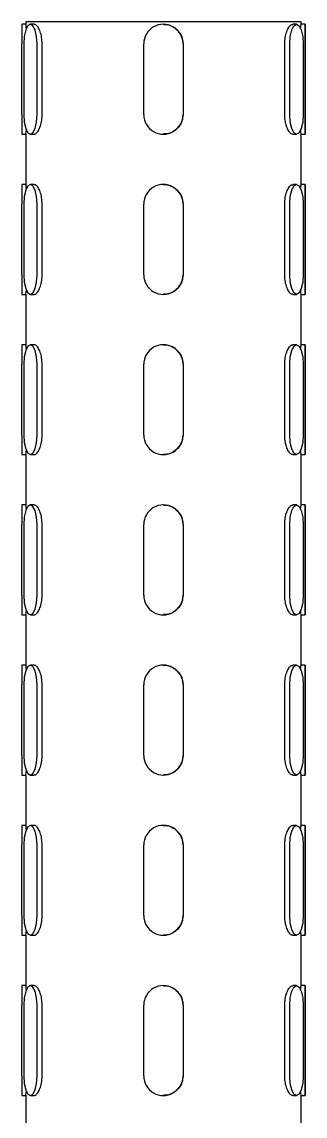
# Model space of a CAD drawing. Extents: x -1084 to 1049, y -151 to 450.
# Drawn here: x -988.76 to -976.76, y 28.92 to 75.35 of the extents above; entities that cross this region are included whole.
import ezdxf

# ---------------------------------------------------------------- set-up
doc = ezdxf.new("R2010")
doc.units = 0
doc.header["$LTSCALE"] = 23.1
doc.header["$MEASUREMENT"] = 0
doc.layers.get('0').update_dxf_attribs({"linetype": 'CONTINUOUS'})

msp = doc.modelspace()

# ---------------------------------------------------------------- linework, layer by layer
at = {"color": 7, "linetype": 'Continuous', "lineweight": 25}
for p, q in [((-988.59358, 75.25182), (-988.7617, 75.25182)), ((-988.59505, 75.35181), (-988.59505, 75.24109)), ((-976.92955, 75.35181), (-988.59505, 75.35181)), ((-988.24374, 75.25182), (-988.40178, 75.25182)), ((-982.76767, 75.25182), (-982.76782, 75.25182)), ((-977.1266, 75.25182), (-977.28453, 75.25182)), ((-976.7629, 75.25182), (-976.93103, 75.25182)), ((-976.92955, 75.2417), (-976.92955, 75.35181)), ((-988.76247, 71.41887), (-988.76247, 74.41857)), ((-988.68605, 74.41857), (-988.68605, 71.41887)), ((-988.11751, 71.41887), (-988.11751, 74.41857)), ((-987.90462, 71.41887), (-987.90462, 74.41857)), ((-983.60107, 71.41887), (-983.60107, 74.41857)), ((-981.93457, 74.41857), (-981.93457, 71.41887)), ((-981.93436, 74.41857), (-981.93436, 71.41887)), ((-977.62505, 71.41887), (-977.62505, 74.41857)), ((-977.41231, 71.41887), (-977.41231, 74.41857)), ((-976.84089, 74.41857), (-976.84089, 71.41887)), ((-976.76367, 71.41887), (-976.76367, 74.41857)), ((-976.76214, 74.41857), (-976.76214, 71.41887)), ((-988.7617, 70.58562), (-988.59358, 70.58562)), ((-988.59505, 70.59575), (-988.59505, 68.44177)), ((-988.40178, 70.58562), (-988.24374, 70.58562)), ((-982.76782, 70.58562), (-982.76767, 70.58562)), ((-977.28453, 70.58562), (-977.1266, 70.58562)), ((-976.93103, 70.58562), (-976.7629, 70.58562)), ((-976.92955, 68.44238), (-976.92955, 70.59636)), ((-988.59358, 68.4525), (-988.7617, 68.4525)), ((-988.24374, 68.4525), (-988.40178, 68.4525)), ((-982.76767, 68.4525), (-982.76782, 68.4525)), ((-977.1266, 68.4525), (-977.28453, 68.4525)), ((-976.7629, 68.4525), (-976.93103, 68.4525)), ((-988.76247, 64.61955), (-988.76247, 67.61925)), ((-988.68605, 67.61925), (-988.68605, 64.61955)), ((-988.11751, 64.61955), (-988.11751, 67.61925)), ((-987.90462, 64.61955), (-987.90462, 67.61925)), ((-983.60107, 64.61955), (-983.60107, 67.61925)), ((-981.93457, 67.61925), (-981.93457, 64.61955)), ((-981.93436, 67.61925), (-981.93436, 64.61955)), ((-977.62505, 64.61955), (-977.62505, 67.61925)), ((-977.41231, 64.61955), (-977.41231, 67.61925)), ((-976.84089, 67.61925), (-976.84089, 64.61955)), ((-976.76367, 64.61955), (-976.76367, 67.61925)), ((-976.76214, 67.61925), (-976.76214, 64.61955)), ((-988.7617, 63.7863), (-988.59358, 63.7863)), ((-988.59505, 63.79643), (-988.59505, 61.64245)), ((-988.40178, 63.7863), (-988.24374, 63.7863)), ((-982.76782, 63.7863), (-982.76767, 63.7863)), ((-977.28453, 63.7863), (-977.1266, 63.7863)), ((-976.93103, 63.7863), (-976.7629, 63.7863)), ((-976.92955, 61.64306), (-976.92955, 63.79704)), ((-988.59358, 61.65318), (-988.7617, 61.65318)), ((-988.24374, 61.65318), (-988.40178, 61.65318)), ((-982.76767, 61.65318), (-982.76782, 61.65318)), ((-977.1266, 61.65318), (-977.28453, 61.65318)), ((-976.7629, 61.65318), (-976.93103, 61.65318)), ((-988.76247, 57.82023), (-988.76247, 60.81993)), ((-988.68605, 60.81993), (-988.68605, 57.82023)), ((-988.11751, 57.82023), (-988.11751, 60.81993)), ((-987.90462, 57.82023), (-987.90462, 60.81993)), ((-983.60107, 57.82023), (-983.60107, 60.81993)), ((-981.93457, 60.81993), (-981.93457, 57.82023)), ((-981.93436, 60.81993), (-981.93436, 57.82023)), ((-977.62505, 57.82023), (-977.62505, 60.81993)), ((-977.41231, 57.82023), (-977.41231, 60.81993)), ((-976.84089, 60.81993), (-976.84089, 57.82023)), ((-976.76367, 57.82023), (-976.76367, 60.81993)), ((-976.76214, 60.81993), (-976.76214, 57.82023)), ((-988.7617, 56.98698), (-988.59358, 56.98698)), ((-988.59505, 56.99711), (-988.59505, 54.84313)), ((-988.40178, 56.98698), (-988.24374, 56.98698)), ((-982.76782, 56.98698), (-982.76767, 56.98698)), ((-977.28453, 56.98698), (-977.1266, 56.98698)), ((-976.93103, 56.98698), (-976.7629, 56.98698)), ((-976.92955, 54.84374), (-976.92955, 56.99772)), ((-988.59358, 54.85386), (-988.7617, 54.85386)), ((-988.24374, 54.85386), (-988.40178, 54.85386)), ((-982.76767, 54.85386), (-982.76782, 54.85386)), ((-977.1266, 54.85386), (-977.28453, 54.85386)), ((-976.7629, 54.85386), (-976.93103, 54.85386)), ((-988.76247, 51.02091), (-988.76247, 54.02061)), ((-988.68605, 54.02061), (-988.68605, 51.02091)), ((-988.11751, 51.02091), (-988.11751, 54.02061)), ((-987.90462, 51.02091), (-987.90462, 54.02061)), ((-983.60107, 51.02091), (-983.60107, 54.02061)), ((-981.93457, 54.02061), (-981.93457, 51.02091)), ((-981.93436, 54.02061), (-981.93436, 51.02091)), ((-977.62505, 51.02091), (-977.62505, 54.02061)), ((-977.41231, 51.02091), (-977.41231, 54.02061)), ((-976.84089, 54.02061), (-976.84089, 51.02091)), ((-976.76367, 51.02091), (-976.76367, 54.02061)), ((-976.76214, 54.02061), (-976.76214, 51.02091)), ((-988.7617, 50.18766), (-988.59358, 50.18766)), ((-988.59505, 50.19779), (-988.59505, 48.04381)), ((-988.40178, 50.18766), (-988.24374, 50.18766)), ((-982.76782, 50.18766), (-982.76767, 50.18766)), ((-977.28453, 50.18766), (-977.1266, 50.18766)), ((-976.93103, 50.18766), (-976.7629, 50.18766)), ((-976.92955, 48.04442), (-976.92955, 50.1984)), ((-988.59358, 48.05454), (-988.7617, 48.05454)), ((-988.24374, 48.05454), (-988.40178, 48.05454)), ((-982.76767, 48.05454), (-982.76782, 48.05454)), ((-977.1266, 48.05454), (-977.28453, 48.05454)), ((-976.7629, 48.05454), (-976.93103, 48.05454)), ((-988.76247, 44.22159), (-988.76247, 47.22129)), ((-988.68605, 47.22129), (-988.68605, 44.22159)), ((-988.11751, 44.22159), (-988.11751, 47.22129)), ((-987.90462, 44.22159), (-987.90462, 47.22129)), ((-983.60107, 44.22159), (-983.60107, 47.22129)), ((-981.93457, 47.22129), (-981.93457, 44.22159)), ((-981.93436, 47.22129), (-981.93436, 44.22159)), ((-977.62505, 44.22159), (-977.62505, 47.22129)), ((-977.41231, 44.22159), (-977.41231, 47.22129)), ((-976.84089, 47.22129), (-976.84089, 44.22159)), ((-976.76367, 44.22159), (-976.76367, 47.22129)), ((-976.76214, 47.22129), (-976.76214, 44.22159)), ((-988.7617, 43.38834), (-988.59358, 43.38834)), ((-988.59505, 43.39847), (-988.59505, 41.24449)), ((-988.40178, 43.38834), (-988.24374, 43.38834)), ((-982.76782, 43.38834), (-982.76767, 43.38834)), ((-977.28453, 43.38834), (-977.1266, 43.38834)), ((-976.93103, 43.38834), (-976.7629, 43.38834)), ((-976.92955, 41.2451), (-976.92955, 43.39908)), ((-988.59358, 41.25522), (-988.7617, 41.25522)), ((-988.24374, 41.25522), (-988.40178, 41.25522)), ((-982.76767, 41.25522), (-982.76782, 41.25522)), ((-977.1266, 41.25522), (-977.28453, 41.25522)), ((-976.7629, 41.25522), (-976.93103, 41.25522)), ((-988.76247, 37.42227), (-988.76247, 40.42197)), ((-988.68605, 40.42197), (-988.68605, 37.42227)), ((-988.11751, 37.42227), (-988.11751, 40.42197)), ((-987.90462, 37.42227), (-987.90462, 40.42197)), ((-983.60107, 37.42227), (-983.60107, 40.42197)), ((-981.93457, 40.42197), (-981.93457, 37.42227)), ((-981.93436, 40.42197), (-981.93436, 37.42227)), ((-977.62505, 37.42227), (-977.62505, 40.42197)), ((-977.41231, 37.42227), (-977.41231, 40.42197)), ((-976.84089, 40.42197), (-976.84089, 37.42227)), ((-976.76367, 37.42227), (-976.76367, 40.42197)), ((-976.76214, 40.42197), (-976.76214, 37.42227)), ((-988.7617, 36.58902), (-988.59358, 36.58902)), ((-988.59505, 36.59915), (-988.59505, 34.44517)), ((-988.40178, 36.58902), (-988.24374, 36.58902)), ((-982.76782, 36.58902), (-982.76767, 36.58902)), ((-977.28453, 36.58902), (-977.1266, 36.58902)), ((-976.93103, 36.58902), (-976.7629, 36.58902)), ((-976.92955, 34.44578), (-976.92955, 36.59976)), ((-988.59358, 34.4559), (-988.7617, 34.4559)), ((-988.24374, 34.4559), (-988.40178, 34.4559)), ((-982.76767, 34.4559), (-982.76782, 34.4559)), ((-977.1266, 34.4559), (-977.28453, 34.4559)), ((-976.7629, 34.4559), (-976.93103, 34.4559)), ((-988.76247, 30.62295), (-988.76247, 33.62265)), ((-988.68605, 33.62265), (-988.68605, 30.62295)), ((-988.11751, 30.62295), (-988.11751, 33.62265)), ((-987.90462, 30.62295), (-987.90462, 33.62265)), ((-983.60107, 30.62295), (-983.60107, 33.62265)), ((-981.93457, 33.62265), (-981.93457, 30.62295)), ((-981.93436, 33.62265), (-981.93436, 30.62295)), ((-977.62505, 30.62295), (-977.62505, 33.62265)), ((-977.41231, 30.62295), (-977.41231, 33.62265)), ((-976.84089, 33.62265), (-976.84089, 30.62295)), ((-976.76367, 30.62295), (-976.76367, 33.62265)), ((-976.76214, 33.62265), (-976.76214, 30.62295)), ((-988.7617, 29.7897), (-988.59358, 29.7897)), ((-988.59505, 29.79983), (-988.59505, 27.64585)), ((-988.40178, 29.7897), (-988.24374, 29.7897)), ((-982.76782, 29.7897), (-982.76767, 29.7897)), ((-977.28453, 29.7897), (-977.1266, 29.7897)), ((-976.93103, 29.7897), (-976.7629, 29.7897)), ((-976.92955, 27.64646), (-976.92955, 29.80044))]:
    msp.add_line(p, q, dxfattribs=at)
at = {"color": 7, "linetype": 'Continuous', "lineweight": 25, "flags": 128}
for points in [[(-988.11751, 74.41857), (-988.13915, 74.73745), (-988.20077, 75.00777), (-988.29299, 75.1884), (-988.40178, 75.25182), (-988.51056, 75.1884), (-988.60279, 75.00777), (-988.66441, 74.73745), (-988.68605, 74.41857)], [(-977.41231, 74.41857), (-977.39056, 74.73745), (-977.32863, 75.00777), (-977.23594, 75.1884), (-977.1266, 75.25182), (-977.01726, 75.1884), (-976.92457, 75.00777), (-976.86264, 74.73745), (-976.84089, 74.41857)], [(-976.76367, 74.41857), (-976.76361, 74.73745), (-976.76345, 75.00777), (-976.7632, 75.1884), (-976.7629, 75.25182), (-976.76261, 75.1884), (-976.76236, 75.00777), (-976.7622, 74.73745), (-976.76214, 74.41857)], [(-988.68605, 71.41887), (-988.66441, 71.1), (-988.60279, 70.82968), (-988.51056, 70.64905), (-988.40178, 70.58562), (-988.29299, 70.64905), (-988.20077, 70.82968), (-988.13915, 71.1), (-988.11751, 71.41887)], [(-976.84089, 71.41887), (-976.86264, 71.1), (-976.92457, 70.82968), (-977.01726, 70.64905), (-977.1266, 70.58562), (-977.23594, 70.64905), (-977.32863, 70.82968), (-977.39056, 71.1), (-977.41231, 71.41887)], [(-976.76214, 71.41887), (-976.7622, 71.1), (-976.76236, 70.82968), (-976.76261, 70.64905), (-976.7629, 70.58562), (-976.7632, 70.64905), (-976.76345, 70.82968), (-976.76361, 71.1), (-976.76367, 71.41887)], [(-988.11751, 67.61925), (-988.13915, 67.93813), (-988.20077, 68.20845), (-988.29299, 68.38908), (-988.40178, 68.4525), (-988.51056, 68.38908), (-988.60279, 68.20845), (-988.66441, 67.93813), (-988.68605, 67.61925)], [(-977.41231, 67.61925), (-977.39056, 67.93813), (-977.32863, 68.20845), (-977.23594, 68.38908), (-977.1266, 68.4525), (-977.01726, 68.38908), (-976.92457, 68.20845), (-976.86264, 67.93813), (-976.84089, 67.61925)], [(-976.76367, 67.61925), (-976.76361, 67.93813), (-976.76345, 68.20845), (-976.7632, 68.38908), (-976.7629, 68.4525), (-976.76261, 68.38908), (-976.76236, 68.20845), (-976.7622, 67.93813), (-976.76214, 67.61925)], [(-988.68605, 64.61955), (-988.66441, 64.30068), (-988.60279, 64.03036), (-988.51056, 63.84973), (-988.40178, 63.7863), (-988.29299, 63.84973), (-988.20077, 64.03036), (-988.13915, 64.30068), (-988.11751, 64.61955)], [(-976.84089, 64.61955), (-976.86264, 64.30068), (-976.92457, 64.03036), (-977.01726, 63.84973), (-977.1266, 63.7863), (-977.23594, 63.84973), (-977.32863, 64.03036), (-977.39056, 64.30068), (-977.41231, 64.61955)], [(-976.76214, 64.61955), (-976.7622, 64.30068), (-976.76236, 64.03036), (-976.76261, 63.84973), (-976.7629, 63.7863), (-976.7632, 63.84973), (-976.76345, 64.03036), (-976.76361, 64.30068), (-976.76367, 64.61955)], [(-988.11751, 60.81993), (-988.13915, 61.13881), (-988.20077, 61.40913), (-988.29299, 61.58976), (-988.40178, 61.65318), (-988.51056, 61.58976), (-988.60279, 61.40913), (-988.66441, 61.13881), (-988.68605, 60.81993)], [(-977.41231, 60.81993), (-977.39056, 61.13881), (-977.32863, 61.40913), (-977.23594, 61.58976), (-977.1266, 61.65318), (-977.01726, 61.58976), (-976.92457, 61.40913), (-976.86264, 61.13881), (-976.84089, 60.81993)], [(-976.76367, 60.81993), (-976.76361, 61.13881), (-976.76345, 61.40913), (-976.7632, 61.58976), (-976.7629, 61.65318), (-976.76261, 61.58976), (-976.76236, 61.40913), (-976.7622, 61.13881), (-976.76214, 60.81993)], [(-988.68605, 57.82023), (-988.66441, 57.50136), (-988.60279, 57.23104), (-988.51056, 57.05041), (-988.40178, 56.98698), (-988.29299, 57.05041), (-988.20077, 57.23104), (-988.13915, 57.50136), (-988.11751, 57.82023)], [(-976.84089, 57.82023), (-976.86264, 57.50136), (-976.92457, 57.23104), (-977.01726, 57.05041), (-977.1266, 56.98698), (-977.23594, 57.05041), (-977.32863, 57.23104), (-977.39056, 57.50136), (-977.41231, 57.82023)], [(-976.76214, 57.82023), (-976.7622, 57.50136), (-976.76236, 57.23104), (-976.76261, 57.05041), (-976.7629, 56.98698), (-976.7632, 57.05041), (-976.76345, 57.23104), (-976.76361, 57.50136), (-976.76367, 57.82023)], [(-988.11751, 54.02061), (-988.13915, 54.33949), (-988.20077, 54.60981), (-988.29299, 54.79044), (-988.40178, 54.85386), (-988.51056, 54.79044), (-988.60279, 54.60981), (-988.66441, 54.33949), (-988.68605, 54.02061)], [(-977.41231, 54.02061), (-977.39056, 54.33949), (-977.32863, 54.60981), (-977.23594, 54.79044), (-977.1266, 54.85386), (-977.01726, 54.79044), (-976.92457, 54.60981), (-976.86264, 54.33949), (-976.84089, 54.02061)], [(-976.76367, 54.02061), (-976.76361, 54.33949), (-976.76345, 54.60981), (-976.7632, 54.79044), (-976.7629, 54.85386), (-976.76261, 54.79044), (-976.76236, 54.60981), (-976.7622, 54.33949), (-976.76214, 54.02061)], [(-988.68605, 51.02091), (-988.66441, 50.70204), (-988.60279, 50.43172), (-988.51056, 50.25109), (-988.40178, 50.18766), (-988.29299, 50.25109), (-988.20077, 50.43172), (-988.13915, 50.70204), (-988.11751, 51.02091)], [(-976.84089, 51.02091), (-976.86264, 50.70204), (-976.92457, 50.43172), (-977.01726, 50.25109), (-977.1266, 50.18766), (-977.23594, 50.25109), (-977.32863, 50.43172), (-977.39056, 50.70204), (-977.41231, 51.02091)], [(-976.76214, 51.02091), (-976.7622, 50.70204), (-976.76236, 50.43172), (-976.76261, 50.25109), (-976.7629, 50.18766), (-976.7632, 50.25109), (-976.76345, 50.43172), (-976.76361, 50.70204), (-976.76367, 51.02091)], [(-988.11751, 47.22129), (-988.13915, 47.54017), (-988.20077, 47.81049), (-988.29299, 47.99112), (-988.40178, 48.05454), (-988.51056, 47.99112), (-988.60279, 47.81049), (-988.66441, 47.54017), (-988.68605, 47.22129)], [(-977.41231, 47.22129), (-977.39056, 47.54017), (-977.32863, 47.81049), (-977.23594, 47.99112), (-977.1266, 48.05454), (-977.01726, 47.99112), (-976.92457, 47.81049), (-976.86264, 47.54017), (-976.84089, 47.22129)], [(-976.76367, 47.22129), (-976.76361, 47.54017), (-976.76345, 47.81049), (-976.7632, 47.99112), (-976.7629, 48.05454), (-976.76261, 47.99112), (-976.76236, 47.81049), (-976.7622, 47.54017), (-976.76214, 47.22129)], [(-988.68605, 44.22159), (-988.66441, 43.90272), (-988.60279, 43.6324), (-988.51056, 43.45177), (-988.40178, 43.38834), (-988.29299, 43.45177), (-988.20077, 43.6324), (-988.13915, 43.90272), (-988.11751, 44.22159)], [(-976.84089, 44.22159), (-976.86264, 43.90272), (-976.92457, 43.6324), (-977.01726, 43.45177), (-977.1266, 43.38834), (-977.23594, 43.45177), (-977.32863, 43.6324), (-977.39056, 43.90272), (-977.41231, 44.22159)], [(-976.76214, 44.22159), (-976.7622, 43.90272), (-976.76236, 43.6324), (-976.76261, 43.45177), (-976.7629, 43.38834), (-976.7632, 43.45177), (-976.76345, 43.6324), (-976.76361, 43.90272), (-976.76367, 44.22159)], [(-988.11751, 40.42197), (-988.13915, 40.74085), (-988.20077, 41.01117), (-988.29299, 41.1918), (-988.40178, 41.25522), (-988.51056, 41.1918), (-988.60279, 41.01117), (-988.66441, 40.74085), (-988.68605, 40.42197)], [(-977.41231, 40.42197), (-977.39056, 40.74085), (-977.32863, 41.01117), (-977.23594, 41.1918), (-977.1266, 41.25522), (-977.01726, 41.1918), (-976.92457, 41.01117), (-976.86264, 40.74085), (-976.84089, 40.42197)], [(-976.76367, 40.42197), (-976.76361, 40.74085), (-976.76345, 41.01117), (-976.7632, 41.1918), (-976.7629, 41.25522), (-976.76261, 41.1918), (-976.76236, 41.01117), (-976.7622, 40.74085), (-976.76214, 40.42197)], [(-988.68605, 37.42227), (-988.66441, 37.1034), (-988.60279, 36.83308), (-988.51056, 36.65245), (-988.40178, 36.58902), (-988.29299, 36.65245), (-988.20077, 36.83308), (-988.13915, 37.1034), (-988.11751, 37.42227)], [(-976.84089, 37.42227), (-976.86264, 37.1034), (-976.92457, 36.83308), (-977.01726, 36.65245), (-977.1266, 36.58902), (-977.23594, 36.65245), (-977.32863, 36.83308), (-977.39056, 37.1034), (-977.41231, 37.42227)], [(-976.76214, 37.42227), (-976.7622, 37.1034), (-976.76236, 36.83308), (-976.76261, 36.65245), (-976.7629, 36.58902), (-976.7632, 36.65245), (-976.76345, 36.83308), (-976.76361, 37.1034), (-976.76367, 37.42227)], [(-988.11751, 33.62265), (-988.13915, 33.94153), (-988.20077, 34.21185), (-988.29299, 34.39248), (-988.40178, 34.4559), (-988.51056, 34.39248), (-988.60279, 34.21185), (-988.66441, 33.94153), (-988.68605, 33.62265)], [(-977.41231, 33.62265), (-977.39056, 33.94153), (-977.32863, 34.21185), (-977.23594, 34.39248), (-977.1266, 34.4559), (-977.01726, 34.39248), (-976.92457, 34.21185), (-976.86264, 33.94153), (-976.84089, 33.62265)], [(-976.76367, 33.62265), (-976.76361, 33.94153), (-976.76345, 34.21185), (-976.7632, 34.39248), (-976.7629, 34.4559), (-976.76261, 34.39248), (-976.76236, 34.21185), (-976.7622, 33.94153), (-976.76214, 33.62265)], [(-988.68605, 30.62295), (-988.66441, 30.30408), (-988.60279, 30.03376), (-988.51056, 29.85313), (-988.40178, 29.7897), (-988.29299, 29.85313), (-988.20077, 30.03376), (-988.13915, 30.30408), (-988.11751, 30.62295)], [(-976.84089, 30.62295), (-976.86264, 30.30408), (-976.92457, 30.03376), (-977.01726, 29.85313), (-977.1266, 29.7897), (-977.23594, 29.85313), (-977.32863, 30.03376), (-977.39056, 30.30408), (-977.41231, 30.62295)], [(-976.76214, 30.62295), (-976.7622, 30.30408), (-976.76236, 30.03376), (-976.76261, 29.85313), (-976.7629, 29.7897), (-976.7632, 29.85313), (-976.76345, 30.03376), (-976.76361, 30.30408), (-976.76367, 30.62295)]]:
    msp.add_lwpolyline(points, dxfattribs=at)
at = {"color": 7, "linetype": 'Continuous', "lineweight": 25}
for centre, radius, start, end in [((-762.3453, 74.62689), 226.41726, 179.8418569, 180.0527143), ((-982.76782, 74.41857), 0.83325, 359.99998, 180.00002), ((-762.3453, 71.21056), 226.41726, 179.9472857, 180.1581431), ((-982.76782, 71.41887), 0.83325, 179.99998, 0.00002), ((-762.3453, 67.82757), 226.41726, 179.8418569, 180.0527143), ((-982.76782, 67.61925), 0.83325, 359.99998, 180.00002), ((-762.3453, 64.41124), 226.41726, 179.9472857, 180.1581431), ((-982.76782, 64.61955), 0.83325, 179.99998, 0.00002), ((-762.3453, 61.02825), 226.41726, 179.8418569, 180.0527143), ((-982.76782, 60.81993), 0.83325, 359.99998, 180.00002), ((-762.3453, 57.61192), 226.41726, 179.9472857, 180.1581431), ((-982.76782, 57.82023), 0.83325, 179.99998, 0.00002), ((-762.3453, 54.22893), 226.41726, 179.8418569, 180.0527143), ((-982.76782, 54.02061), 0.83325, 359.99998, 180.00002), ((-762.3453, 50.8126), 226.41726, 179.9472857, 180.1581431), ((-982.76782, 51.02091), 0.83325, 179.99998, 0.00002), ((-762.3453, 47.42961), 226.41726, 179.8418569, 180.0527143), ((-982.76782, 47.22129), 0.83325, 359.99998, 180.00002), ((-762.3453, 44.01328), 226.41726, 179.9472857, 180.1581431), ((-982.76782, 44.22159), 0.83325, 179.99998, 0.00002), ((-762.3453, 40.63029), 226.41726, 179.8418569, 180.0527143), ((-982.76782, 40.42197), 0.83325, 359.99998, 180.00002), ((-762.3453, 37.21396), 226.41726, 179.9472857, 180.1581431), ((-982.76782, 37.42227), 0.83325, 179.99998, 0.00002), ((-762.3453, 33.83097), 226.41726, 179.8418569, 180.0527143), ((-982.76782, 33.62265), 0.83325, 359.99998, 180.00002), ((-762.3453, 30.41464), 226.41726, 179.9472857, 180.1581431), ((-982.76782, 30.62295), 0.83325, 179.99998, 0.00002)]:
    msp.add_arc(centre, radius, start, end, dxfattribs=at)
for points, knots in [([(-988.57236, 75.06453), (-988.57441, 75.08465), (-988.58307, 75.16958), (-988.59364, 75.23925), (-988.59356, 75.24057), (-988.59354, 75.24109)], [0, 0, 0, 0, 0.15883228, 0.67025206, 1, 1, 1, 1]), ([(-987.90462, 74.41857), (-987.909, 74.51169), (-987.91775, 74.69789), (-987.98394, 74.94696), (-988.07487, 75.13414), (-988.16884, 75.24148), (-988.2225, 75.24144), (-988.24395, 75.24143)], [0, 0, 0, 0, 0.21324843, 0.42644388, 0.64101168, 0.85649491, 1, 1, 1, 1]), ([(-982.76707, 75.24143), (-982.73642, 75.24431), (-982.61339, 75.25587), (-982.40171, 75.18052), (-982.16999, 75.02286), (-982.00481, 74.79051), (-981.93995, 74.57613), (-981.9355, 74.45055), (-981.93436, 74.41857)], [0, 0, 0, 0, 0.07049632, 0.28294968, 0.49615414, 0.71125472, 0.92647591, 1, 1, 1, 1]), ([(-977.62505, 74.41857), (-977.62066, 74.51169), (-977.61188, 74.69789), (-977.54546, 74.94696), (-977.45418, 75.13414), (-977.35981, 75.24148), (-977.30588, 75.24144), (-977.28433, 75.24143)], [0, 0, 0, 0, 0.21324843, 0.42644388, 0.64101168, 0.85649491, 1, 1, 1, 1]), ([(-976.95355, 75.06109), (-976.95133, 75.08244), (-976.94238, 75.16872), (-976.93123, 75.2402), (-976.93105, 75.24127), (-976.93098, 75.2417)], [0, 0, 0, 0, 0.16347976, 0.66051746, 1, 1, 1, 1]), ([(-988.24354, 70.59602), (-988.23347, 70.59314), (-988.19303, 70.58158), (-988.11071, 70.65693), (-988.01362, 70.81459), (-987.93816, 71.04694), (-987.90728, 71.26132), (-987.90516, 71.3869), (-987.90462, 71.41887)], [0, 0, 0, 0, 0.07049632, 0.28294968, 0.49615414, 0.71125472, 0.92647591, 1, 1, 1, 1]), ([(-981.93436, 71.41887), (-981.94348, 71.32576), (-981.96172, 71.13956), (-982.10371, 70.89049), (-982.31367, 70.70331), (-982.54817, 70.59597), (-982.70541, 70.59601), (-982.76826, 70.59602)], [0, 0, 0, 0, 0.21324843, 0.42644388, 0.64101168, 0.85649491, 1, 1, 1, 1]), ([(-977.28473, 70.59602), (-977.29486, 70.59314), (-977.33551, 70.58158), (-977.41819, 70.65693), (-977.51567, 70.81459), (-977.5914, 71.04694), (-977.62238, 71.26132), (-977.62451, 71.3869), (-977.62505, 71.41887)], [0, 0, 0, 0, 0.07049632, 0.28294968, 0.49615414, 0.71125472, 0.92647591, 1, 1, 1, 1]), ([(-988.59362, 70.59575), (-988.59402, 70.59314), (-988.59571, 70.58225), (-988.58704, 70.63997), (-988.57665, 70.73313), (-988.57256, 70.76974)], [0, 0, 0, 0, 0.1603024, 0.66995178, 1, 1, 1, 1]), ([(-976.93107, 70.59636), (-976.93066, 70.59334), (-976.9291, 70.58176), (-976.93826, 70.64057), (-976.94902, 70.735), (-976.95332, 70.77278)], [0, 0, 0, 0, 0.17491157, 0.66996144, 1, 1, 1, 1]), ([(-988.57236, 68.26521), (-988.57441, 68.28533), (-988.58307, 68.37026), (-988.59364, 68.43993), (-988.59356, 68.44125), (-988.59354, 68.44177)], [0, 0, 0, 0, 0.15883228, 0.67025206, 1, 1, 1, 1]), ([(-987.90462, 67.61925), (-987.909, 67.71237), (-987.91775, 67.89857), (-987.98394, 68.14764), (-988.07487, 68.33482), (-988.16884, 68.44216), (-988.2225, 68.44212), (-988.24395, 68.44211)], [0, 0, 0, 0, 0.21324843, 0.42644388, 0.64101168, 0.85649491, 1, 1, 1, 1]), ([(-982.76707, 68.44211), (-982.73642, 68.44499), (-982.61339, 68.45655), (-982.40171, 68.3812), (-982.16999, 68.22354), (-982.00481, 67.99119), (-981.93995, 67.77681), (-981.9355, 67.65123), (-981.93436, 67.61925)], [0, 0, 0, 0, 0.07049632, 0.28294968, 0.49615414, 0.71125472, 0.92647591, 1, 1, 1, 1]), ([(-977.62505, 67.61925), (-977.62066, 67.71237), (-977.61188, 67.89857), (-977.54546, 68.14764), (-977.45418, 68.33482), (-977.35981, 68.44216), (-977.30588, 68.44212), (-977.28433, 68.44211)], [0, 0, 0, 0, 0.21324843, 0.42644388, 0.64101168, 0.85649491, 1, 1, 1, 1]), ([(-976.95355, 68.26177), (-976.95133, 68.28312), (-976.94238, 68.3694), (-976.93123, 68.44088), (-976.93105, 68.44195), (-976.93098, 68.44238)], [0, 0, 0, 0, 0.16347976, 0.66051746, 1, 1, 1, 1]), ([(-988.24354, 63.7967), (-988.23347, 63.79382), (-988.19303, 63.78226), (-988.11071, 63.85761), (-988.01362, 64.01527), (-987.93816, 64.24762), (-987.90728, 64.462), (-987.90516, 64.58758), (-987.90462, 64.61955)], [0, 0, 0, 0, 0.07049632, 0.28294968, 0.49615414, 0.71125472, 0.92647591, 1, 1, 1, 1]), ([(-981.93436, 64.61955), (-981.94348, 64.52644), (-981.96172, 64.34024), (-982.10371, 64.09117), (-982.31367, 63.90399), (-982.54817, 63.79665), (-982.70541, 63.79669), (-982.76826, 63.7967)], [0, 0, 0, 0, 0.21324843, 0.42644388, 0.64101168, 0.85649491, 1, 1, 1, 1]), ([(-977.28473, 63.7967), (-977.29486, 63.79382), (-977.33551, 63.78226), (-977.41819, 63.85761), (-977.51567, 64.01527), (-977.5914, 64.24762), (-977.62238, 64.462), (-977.62451, 64.58758), (-977.62505, 64.61955)], [0, 0, 0, 0, 0.07049632, 0.28294968, 0.49615414, 0.71125472, 0.92647591, 1, 1, 1, 1]), ([(-988.59362, 63.79643), (-988.59402, 63.79382), (-988.59571, 63.78293), (-988.58704, 63.84065), (-988.57665, 63.93381), (-988.57256, 63.97042)], [0, 0, 0, 0, 0.1603024, 0.66995178, 1, 1, 1, 1]), ([(-976.93107, 63.79704), (-976.93066, 63.79402), (-976.9291, 63.78244), (-976.93826, 63.84125), (-976.94902, 63.93568), (-976.95332, 63.97346)], [0, 0, 0, 0, 0.17491157, 0.66996144, 1, 1, 1, 1]), ([(-988.57236, 61.46589), (-988.57441, 61.48601), (-988.58307, 61.57094), (-988.59364, 61.64061), (-988.59356, 61.64193), (-988.59354, 61.64245)], [0, 0, 0, 0, 0.15883228, 0.67025206, 1, 1, 1, 1]), ([(-987.90462, 60.81993), (-987.909, 60.91305), (-987.91775, 61.09925), (-987.98394, 61.34832), (-988.07487, 61.5355), (-988.16884, 61.64284), (-988.2225, 61.6428), (-988.24395, 61.64279)], [0, 0, 0, 0, 0.21324843, 0.42644388, 0.64101168, 0.85649491, 1, 1, 1, 1]), ([(-982.76707, 61.64279), (-982.73642, 61.64567), (-982.61339, 61.65723), (-982.40171, 61.58188), (-982.16999, 61.42422), (-982.00481, 61.19187), (-981.93995, 60.97749), (-981.9355, 60.85191), (-981.93436, 60.81993)], [0, 0, 0, 0, 0.07049632, 0.28294968, 0.49615414, 0.71125472, 0.92647591, 1, 1, 1, 1]), ([(-977.62505, 60.81993), (-977.62066, 60.91305), (-977.61188, 61.09925), (-977.54546, 61.34832), (-977.45418, 61.5355), (-977.35981, 61.64284), (-977.30588, 61.6428), (-977.28433, 61.64279)], [0, 0, 0, 0, 0.21324843, 0.42644388, 0.64101168, 0.85649491, 1, 1, 1, 1]), ([(-976.95355, 61.46245), (-976.95133, 61.4838), (-976.94238, 61.57008), (-976.93123, 61.64156), (-976.93105, 61.64263), (-976.93098, 61.64306)], [0, 0, 0, 0, 0.16347976, 0.66051746, 1, 1, 1, 1]), ([(-988.24354, 56.99738), (-988.23347, 56.9945), (-988.19303, 56.98294), (-988.11071, 57.05829), (-988.01362, 57.21595), (-987.93816, 57.4483), (-987.90728, 57.66268), (-987.90516, 57.78826), (-987.90462, 57.82023)], [0, 0, 0, 0, 0.07049632, 0.28294968, 0.49615414, 0.71125472, 0.92647591, 1, 1, 1, 1]), ([(-981.93436, 57.82023), (-981.94348, 57.72712), (-981.96172, 57.54092), (-982.10371, 57.29185), (-982.31367, 57.10467), (-982.54817, 56.99733), (-982.70541, 56.99737), (-982.76826, 56.99738)], [0, 0, 0, 0, 0.21324843, 0.42644388, 0.64101168, 0.85649491, 1, 1, 1, 1]), ([(-977.28473, 56.99738), (-977.29486, 56.9945), (-977.33551, 56.98294), (-977.41819, 57.05829), (-977.51567, 57.21595), (-977.5914, 57.4483), (-977.62238, 57.66268), (-977.62451, 57.78826), (-977.62505, 57.82023)], [0, 0, 0, 0, 0.07049632, 0.28294968, 0.49615414, 0.71125472, 0.92647591, 1, 1, 1, 1]), ([(-988.59362, 56.99711), (-988.59402, 56.9945), (-988.59571, 56.98361), (-988.58704, 57.04133), (-988.57665, 57.13449), (-988.57256, 57.1711)], [0, 0, 0, 0, 0.160302404, 0.669951779, 1, 1, 1, 1]), ([(-976.93107, 56.99772), (-976.93066, 56.9947), (-976.9291, 56.98312), (-976.93826, 57.04193), (-976.94902, 57.13636), (-976.95332, 57.17414)], [0, 0, 0, 0, 0.17491157, 0.669961442, 1, 1, 1, 1]), ([(-988.57236, 54.66657), (-988.57441, 54.68669), (-988.58307, 54.77162), (-988.59364, 54.84129), (-988.59356, 54.84261), (-988.59354, 54.84313)], [0, 0, 0, 0, 0.15883228, 0.67025206, 1, 1, 1, 1]), ([(-987.90462, 54.02061), (-987.909, 54.11373), (-987.91775, 54.29993), (-987.98394, 54.549), (-988.07487, 54.73618), (-988.16884, 54.84352), (-988.2225, 54.84348), (-988.24395, 54.84347)], [0, 0, 0, 0, 0.21324843, 0.42644388, 0.64101168, 0.85649491, 1, 1, 1, 1]), ([(-982.76707, 54.84347), (-982.73642, 54.84635), (-982.61339, 54.85791), (-982.40171, 54.78256), (-982.16999, 54.6249), (-982.00481, 54.39255), (-981.93995, 54.17817), (-981.9355, 54.05259), (-981.93436, 54.02061)], [0, 0, 0, 0, 0.07049632, 0.28294968, 0.49615414, 0.71125472, 0.92647591, 1, 1, 1, 1]), ([(-977.62505, 54.02061), (-977.62066, 54.11373), (-977.61188, 54.29993), (-977.54546, 54.549), (-977.45418, 54.73618), (-977.35981, 54.84352), (-977.30588, 54.84348), (-977.28433, 54.84347)], [0, 0, 0, 0, 0.21324843, 0.42644388, 0.64101168, 0.85649491, 1, 1, 1, 1]), ([(-976.95355, 54.66313), (-976.95133, 54.68448), (-976.94238, 54.77076), (-976.93123, 54.84224), (-976.93105, 54.84331), (-976.93098, 54.84374)], [0, 0, 0, 0, 0.163479761, 0.660517456, 1, 1, 1, 1]), ([(-988.24354, 50.19806), (-988.23347, 50.19518), (-988.19303, 50.18362), (-988.11071, 50.25897), (-988.01362, 50.41663), (-987.93816, 50.64898), (-987.90728, 50.86336), (-987.90516, 50.98894), (-987.90462, 51.02091)], [0, 0, 0, 0, 0.07049632, 0.28294968, 0.49615414, 0.71125472, 0.92647591, 1, 1, 1, 1]), ([(-981.93436, 51.02091), (-981.94348, 50.9278), (-981.96172, 50.7416), (-982.10371, 50.49253), (-982.31367, 50.30535), (-982.54817, 50.19801), (-982.70541, 50.19805), (-982.76826, 50.19806)], [0, 0, 0, 0, 0.21324843, 0.42644388, 0.64101168, 0.85649491, 1, 1, 1, 1]), ([(-977.28473, 50.19806), (-977.29486, 50.19518), (-977.33551, 50.18362), (-977.41819, 50.25897), (-977.51567, 50.41663), (-977.5914, 50.64898), (-977.62238, 50.86336), (-977.62451, 50.98894), (-977.62505, 51.02091)], [0, 0, 0, 0, 0.07049632, 0.28294968, 0.49615414, 0.71125472, 0.92647591, 1, 1, 1, 1]), ([(-988.59362, 50.19779), (-988.59402, 50.19518), (-988.59571, 50.18429), (-988.58704, 50.24201), (-988.57665, 50.33517), (-988.57256, 50.37178)], [0, 0, 0, 0, 0.1603024, 0.66995178, 1, 1, 1, 1]), ([(-976.93107, 50.1984), (-976.93066, 50.19538), (-976.9291, 50.1838), (-976.93826, 50.24261), (-976.94902, 50.33704), (-976.95332, 50.37482)], [0, 0, 0, 0, 0.17491157, 0.66996144, 1, 1, 1, 1]), ([(-988.57236, 47.86725), (-988.57441, 47.88737), (-988.58307, 47.9723), (-988.59364, 48.04197), (-988.59356, 48.04329), (-988.59354, 48.04381)], [0, 0, 0, 0, 0.15883228, 0.67025206, 1, 1, 1, 1]), ([(-987.90462, 47.22129), (-987.909, 47.31441), (-987.91775, 47.50061), (-987.98394, 47.74968), (-988.07487, 47.93686), (-988.16884, 48.0442), (-988.2225, 48.04416), (-988.24395, 48.04415)], [0, 0, 0, 0, 0.21324843, 0.42644388, 0.64101168, 0.85649491, 1, 1, 1, 1]), ([(-982.76707, 48.04415), (-982.73642, 48.04703), (-982.61339, 48.05859), (-982.40171, 47.98324), (-982.16999, 47.82558), (-982.00481, 47.59323), (-981.93995, 47.37885), (-981.9355, 47.25327), (-981.93436, 47.22129)], [0, 0, 0, 0, 0.07049632, 0.28294968, 0.49615414, 0.71125472, 0.92647591, 1, 1, 1, 1]), ([(-977.62505, 47.22129), (-977.62066, 47.31441), (-977.61188, 47.50061), (-977.54546, 47.74968), (-977.45418, 47.93686), (-977.35981, 48.0442), (-977.30588, 48.04416), (-977.28433, 48.04415)], [0, 0, 0, 0, 0.21324843, 0.42644388, 0.64101168, 0.85649491, 1, 1, 1, 1]), ([(-976.95355, 47.86381), (-976.95133, 47.88516), (-976.94238, 47.97144), (-976.93123, 48.04292), (-976.93105, 48.04399), (-976.93098, 48.04442)], [0, 0, 0, 0, 0.163479761, 0.660517456, 1, 1, 1, 1]), ([(-988.24354, 43.39874), (-988.23347, 43.39586), (-988.19303, 43.3843), (-988.11071, 43.45965), (-988.01362, 43.61731), (-987.93816, 43.84966), (-987.90728, 44.06404), (-987.90516, 44.18962), (-987.90462, 44.22159)], [0, 0, 0, 0, 0.07049632, 0.28294968, 0.49615414, 0.71125472, 0.92647591, 1, 1, 1, 1]), ([(-981.93436, 44.22159), (-981.94348, 44.12848), (-981.96172, 43.94228), (-982.10371, 43.69321), (-982.31367, 43.50603), (-982.54817, 43.39869), (-982.70541, 43.39873), (-982.76826, 43.39874)], [0, 0, 0, 0, 0.21324843, 0.42644388, 0.64101168, 0.85649491, 1, 1, 1, 1]), ([(-977.28473, 43.39874), (-977.29486, 43.39586), (-977.33551, 43.3843), (-977.41819, 43.45965), (-977.51567, 43.61731), (-977.5914, 43.84966), (-977.62238, 44.06404), (-977.62451, 44.18962), (-977.62505, 44.22159)], [0, 0, 0, 0, 0.07049632, 0.28294968, 0.49615414, 0.71125472, 0.92647591, 1, 1, 1, 1]), ([(-988.59362, 43.39847), (-988.59402, 43.39586), (-988.59571, 43.38497), (-988.58704, 43.44269), (-988.57665, 43.53585), (-988.57256, 43.57246)], [0, 0, 0, 0, 0.1603024, 0.66995178, 1, 1, 1, 1]), ([(-976.93107, 43.39908), (-976.93066, 43.39606), (-976.9291, 43.38448), (-976.93826, 43.44329), (-976.94902, 43.53772), (-976.95332, 43.5755)], [0, 0, 0, 0, 0.17491157, 0.66996144, 1, 1, 1, 1]), ([(-988.57236, 41.06793), (-988.57441, 41.08805), (-988.58307, 41.17298), (-988.59364, 41.24265), (-988.59356, 41.24397), (-988.59354, 41.24449)], [0, 0, 0, 0, 0.15883228, 0.67025206, 1, 1, 1, 1]), ([(-987.90462, 40.42197), (-987.909, 40.51509), (-987.91775, 40.70129), (-987.98394, 40.95036), (-988.07487, 41.13754), (-988.16884, 41.24488), (-988.2225, 41.24484), (-988.24395, 41.24483)], [0, 0, 0, 0, 0.21324843, 0.42644388, 0.64101168, 0.85649491, 1, 1, 1, 1]), ([(-982.76707, 41.24483), (-982.73642, 41.24771), (-982.61339, 41.25927), (-982.40171, 41.18392), (-982.16999, 41.02626), (-982.00481, 40.79391), (-981.93995, 40.57953), (-981.9355, 40.45395), (-981.93436, 40.42197)], [0, 0, 0, 0, 0.07049632, 0.28294968, 0.49615414, 0.71125472, 0.92647591, 1, 1, 1, 1]), ([(-977.62505, 40.42197), (-977.62066, 40.51509), (-977.61188, 40.70129), (-977.54546, 40.95036), (-977.45418, 41.13754), (-977.35981, 41.24488), (-977.30588, 41.24484), (-977.28433, 41.24483)], [0, 0, 0, 0, 0.21324843, 0.42644388, 0.64101168, 0.85649491, 1, 1, 1, 1]), ([(-976.95355, 41.06449), (-976.95133, 41.08584), (-976.94238, 41.17212), (-976.93123, 41.2436), (-976.93105, 41.24467), (-976.93098, 41.2451)], [0, 0, 0, 0, 0.163479761, 0.660517456, 1, 1, 1, 1]), ([(-988.24354, 36.59942), (-988.23347, 36.59654), (-988.19303, 36.58498), (-988.11071, 36.66033), (-988.01362, 36.81799), (-987.93816, 37.05034), (-987.90728, 37.26472), (-987.90516, 37.3903), (-987.90462, 37.42227)], [0, 0, 0, 0, 0.07049632, 0.28294968, 0.49615414, 0.71125472, 0.92647591, 1, 1, 1, 1]), ([(-981.93436, 37.42227), (-981.94348, 37.32916), (-981.96172, 37.14296), (-982.10371, 36.89389), (-982.31367, 36.70671), (-982.54817, 36.59937), (-982.70541, 36.59941), (-982.76826, 36.59942)], [0, 0, 0, 0, 0.21324843, 0.42644388, 0.64101168, 0.85649491, 1, 1, 1, 1]), ([(-977.28473, 36.59942), (-977.29486, 36.59654), (-977.33551, 36.58498), (-977.41819, 36.66033), (-977.51567, 36.81799), (-977.5914, 37.05034), (-977.62238, 37.26472), (-977.62451, 37.3903), (-977.62505, 37.42227)], [0, 0, 0, 0, 0.07049632, 0.28294968, 0.49615414, 0.71125472, 0.92647591, 1, 1, 1, 1]), ([(-988.59362, 36.59915), (-988.59402, 36.59654), (-988.59571, 36.58565), (-988.58704, 36.64337), (-988.57665, 36.73653), (-988.57256, 36.77314)], [0, 0, 0, 0, 0.160302404, 0.669951779, 1, 1, 1, 1]), ([(-976.93107, 36.59976), (-976.93066, 36.59674), (-976.9291, 36.58516), (-976.93826, 36.64397), (-976.94902, 36.7384), (-976.95332, 36.77618)], [0, 0, 0, 0, 0.17491157, 0.66996144, 1, 1, 1, 1]), ([(-988.57236, 34.26861), (-988.57441, 34.28873), (-988.58307, 34.37366), (-988.59364, 34.44333), (-988.59356, 34.44465), (-988.59354, 34.44517)], [0, 0, 0, 0, 0.15883228, 0.67025206, 1, 1, 1, 1]), ([(-987.90462, 33.62265), (-987.909, 33.71577), (-987.91775, 33.90197), (-987.98394, 34.15104), (-988.07487, 34.33822), (-988.16884, 34.44556), (-988.2225, 34.44552), (-988.24395, 34.44551)], [0, 0, 0, 0, 0.21324843, 0.42644388, 0.64101168, 0.85649491, 1, 1, 1, 1]), ([(-982.76707, 34.44551), (-982.73642, 34.44839), (-982.61339, 34.45995), (-982.40171, 34.3846), (-982.16999, 34.22694), (-982.00481, 33.99459), (-981.93995, 33.78021), (-981.9355, 33.65463), (-981.93436, 33.62265)], [0, 0, 0, 0, 0.07049632, 0.28294968, 0.49615414, 0.71125472, 0.92647591, 1, 1, 1, 1]), ([(-977.62505, 33.62265), (-977.62066, 33.71577), (-977.61188, 33.90197), (-977.54546, 34.15104), (-977.45418, 34.33822), (-977.35981, 34.44556), (-977.30588, 34.44552), (-977.28433, 34.44551)], [0, 0, 0, 0, 0.21324843, 0.42644388, 0.64101168, 0.85649491, 1, 1, 1, 1]), ([(-976.95355, 34.26517), (-976.95133, 34.28652), (-976.94238, 34.3728), (-976.93123, 34.44428), (-976.93105, 34.44535), (-976.93098, 34.44578)], [0, 0, 0, 0, 0.163479761, 0.660517456, 1, 1, 1, 1]), ([(-988.24354, 29.8001), (-988.23347, 29.79722), (-988.19303, 29.78566), (-988.11071, 29.86101), (-988.01362, 30.01867), (-987.93816, 30.25102), (-987.90728, 30.4654), (-987.90516, 30.59098), (-987.90462, 30.62295)], [0, 0, 0, 0, 0.07049632, 0.28294968, 0.49615414, 0.71125472, 0.92647591, 1, 1, 1, 1]), ([(-981.93436, 30.62295), (-981.94348, 30.52984), (-981.96172, 30.34364), (-982.10371, 30.09457), (-982.31367, 29.90739), (-982.54817, 29.80005), (-982.70541, 29.80009), (-982.76826, 29.8001)], [0, 0, 0, 0, 0.21324843, 0.42644388, 0.64101168, 0.85649491, 1, 1, 1, 1]), ([(-977.28473, 29.8001), (-977.29486, 29.79722), (-977.33551, 29.78566), (-977.41819, 29.86101), (-977.51567, 30.01867), (-977.5914, 30.25102), (-977.62238, 30.4654), (-977.62451, 30.59098), (-977.62505, 30.62295)], [0, 0, 0, 0, 0.07049632, 0.28294968, 0.49615414, 0.71125472, 0.92647591, 1, 1, 1, 1]), ([(-988.59362, 29.79983), (-988.59402, 29.79722), (-988.59571, 29.78633), (-988.58704, 29.84405), (-988.57665, 29.93721), (-988.57256, 29.97382)], [0, 0, 0, 0, 0.1603024, 0.66995178, 1, 1, 1, 1]), ([(-976.93107, 29.80044), (-976.93066, 29.79742), (-976.9291, 29.78584), (-976.93826, 29.84465), (-976.94902, 29.93908), (-976.95332, 29.97686)], [0, 0, 0, 0, 0.17491157, 0.66996144, 1, 1, 1, 1])]:
    msp.add_open_spline(points, degree=3, knots=knots, dxfattribs=at)

doc.saveas('drawing.dxf')
